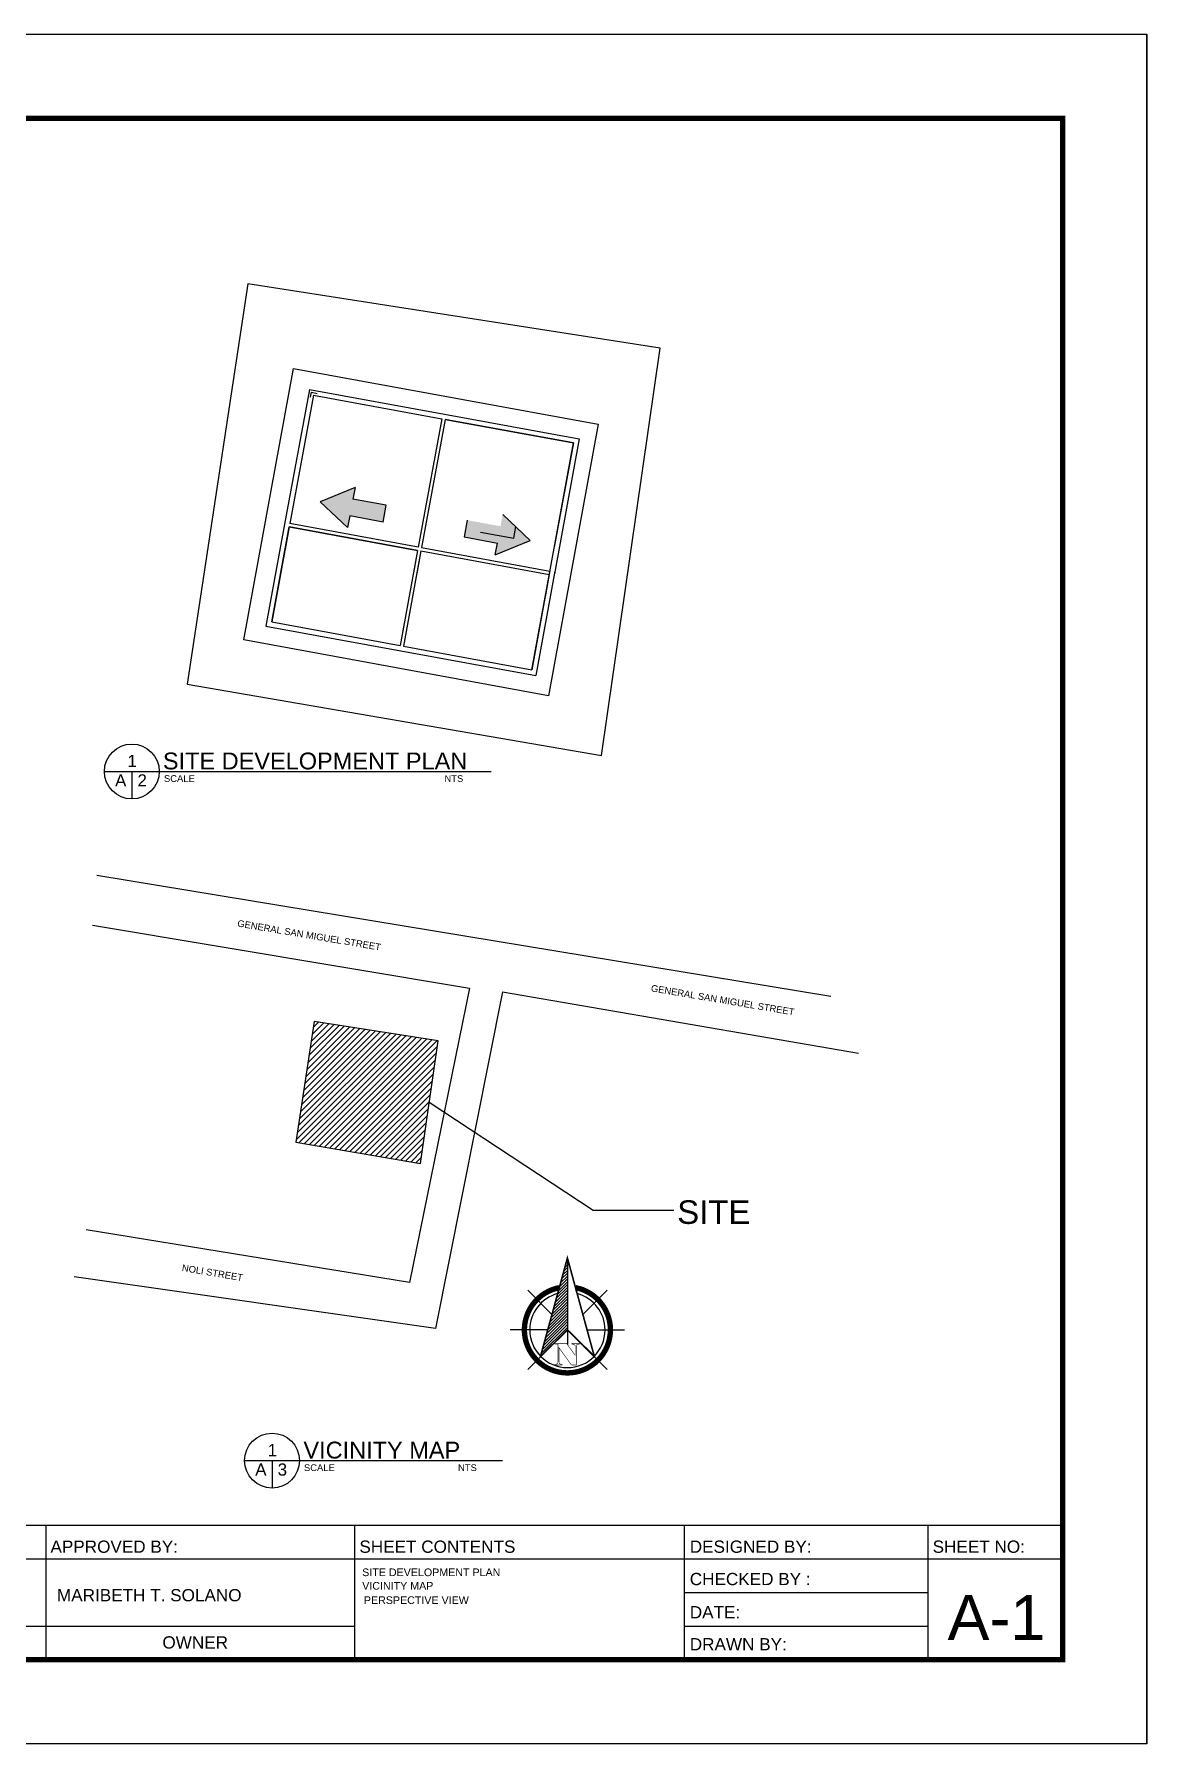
# Model space of a CAD drawing. Header units: inches. Extents: x -1 to 315328, y 6829 to 107833.
# Drawn here: x 43146 to 76199, y 56176 to 106976 of the extents above; entities that cross this region are included whole.
import ezdxf

# ---------------------------------------------------------------- set-up
doc = ezdxf.new("R2010")
doc.units = ezdxf.units.IN
doc.header["$MEASUREMENT"] = 0
doc.layers.add('ceco.net 1', color=7, linetype='Continuous')
doc.layers.add('TEXTS', color=2, linetype='Continuous')
doc.styles.get("Standard").update_dxf_attribs({"font": 'arial.ttf'})

# ---------------------------------------------------------------- blocks, each defined once
blk = doc.blocks.new('A$Cf5438962')
blk.add_line((76200, 0), (76200, 50800))
blk.add_lwpolyline([(0, 50800), (76200, 50800), (76200, 0), (0, 0)], close=True)
blk = doc.blocks.new('*X407')
at = {"color": 0}
for p, q in [((147.15, -410.22), (147.62, -409.76)), ((147.35, -409.49), (147.62, -409.23)), ((147.55, -408.76), (147.62, -408.7)), ((145.96, -414.6), (147.62, -412.94)), ((146.16, -413.87), (147.62, -412.41)), ((146.36, -413.14), (147.62, -411.88)), ((146.55, -412.41), (147.62, -411.35)), ((146.75, -411.68), (147.62, -410.82)), ((146.95, -410.95), (147.62, -410.29)), ((144.76, -418.98), (147.62, -416.12)), ((144.96, -418.25), (147.62, -415.59)), ((145.16, -417.52), (147.62, -415.06)), ((145.36, -416.79), (147.62, -414.53)), ((145.56, -416.06), (147.62, -414)), ((145.76, -415.33), (147.62, -413.47)), ((143.56, -423.36), (147.62, -419.3)), ((143.76, -422.63), (147.62, -418.77)), ((143.96, -421.9), (147.62, -418.24)), ((144.16, -421.17), (147.62, -417.71)), ((144.36, -420.44), (147.62, -417.18)), ((144.56, -419.71), (147.62, -416.65)), ((142.76, -426.28), (147.62, -421.42)), ((142.96, -425.55), (147.62, -420.89)), ((143.16, -424.82), (147.62, -420.36)), ((143.36, -424.09), (147.62, -419.83))]:
    blk.add_line(p, q, dxfattribs=at)

msp = doc.modelspace()

# ---------------------------------------------------------------- hatches: boundary and pattern name
h = msp.add_hatch(color=256)
h.dxf.hatch_style = 1
h.paths.add_polyline_path([(52676.90416, 93507.57963), (51637.89249, 93081.3587), (52457.73473, 92313.85089), (52521.55968, 92661.47999), (53509.99642, 92480.00231), (53601.51596, 92978.47286), (52613.07922, 93159.95053)])
h = msp.add_hatch(color=256)
h.dxf.hatch_style = 1
h.paths.add_polyline_path([(56844.23036, 91508.48723), (57883.24203, 91934.70816), (57063.39979, 92702.21597), (56999.57484, 92354.58687), (56011.1381, 92536.06455), (55919.61856, 92037.59401), (56908.0553, 91856.11633)])
at = {"linetype": 'ByBlock', "true_color": 0xcd2027}
h = msp.add_hatch(dxfattribs=at)
h.set_pattern_fill('ANSI31', color=242, scale=1000)
h.set_pattern_definition([(45, (-134058.12, -172911.03), (-88.38835, 88.38835), [])])
h.paths.add_polyline_path([(51459.64197, 77635.35986), (50918.84415, 74058.03349), (54618.59791, 73423.20599), (55142.22953, 77060.58501)])

# ---------------------------------------------------------------- linework, layer by layer
at = {"color": 240, "linetype": 'ByBlock', "true_color": 0xed1f24}
for p, q in [((49489.11937, 99562.56909), (47689.63663, 87659.16102)), ((61742.77979, 97650.02916), (49489.11937, 99562.56909)), ((60000.41685, 85546.79834), (61742.77979, 97650.02916)), ((47689.63663, 87659.16102), (60000.41685, 85546.79834)), ((45006.71103, 81987.33074), (66811.55654, 78394.91259)), ((44877.5641, 80503.0385), (56077.28696, 78631.87141)), ((56077.28696, 78631.87141), (54296.86263, 69885.42301)), ((57060.72482, 78523.98219), (55068.92402, 68517.51743)), ((57060.72482, 78523.98219), (67629.50917, 76695.50652)), ((51459.64197, 77635.35986), (50918.84415, 74058.03349)), ((55142.22953, 77060.58501), (51459.64197, 77635.35986)), ((54618.59791, 73423.20599), (55142.22953, 77060.58501)), ((50918.84415, 74058.03349), (54618.59791, 73423.20599)), ((54296.86263, 69885.42301), (44686.86913, 71450.34849)), ((55068.92402, 68517.51743), (44334.00566, 70050.1131))]:
    msp.add_line(p, q, dxfattribs=at)
at = {"color": 251, "true_color": 0x636466}
for p, q in [((51322.26444, 96422.75296), (50586.39164, 92414.74644)), ((51442.71108, 96248.13163), (50742.95474, 92436.83709)), ((51322.26444, 96422.75296), (55330.27095, 95686.88016)), ((51355.40042, 96187.90831), (51382.48776, 96335.4423)), ((51382.48776, 96335.4423), (51554.61074, 96303.8404)), ((51442.71108, 96248.13163), (55254.00562, 95548.3753)), ((55254.00562, 95548.3753), (54554.24928, 91737.08076)), ((55352.36161, 95530.31707), (54652.60527, 91719.02253)), ((55330.27095, 95686.88016), (59338.27747, 94951.00737)), ((55352.36161, 95530.31707), (59163.65615, 94830.56073)), ((59163.65615, 94830.56073), (55352.36161, 95530.31707)), ((57926.66752, 88093.17554), (59163.65615, 94830.56073)), ((59163.65615, 94830.56073), (58595.16233, 91734.20096)), ((59338.27747, 94951.00737), (58602.40468, 90943.00085)), ((50586.39164, 92414.74644), (50031.10113, 89390.29981)), ((50724.89651, 92338.48111), (50205.72246, 89510.74645)), ((50205.72246, 89510.74645), (50724.89651, 92338.48111)), ((50724.89651, 92338.48111), (50602.6631, 91672.72433)), ((50724.89651, 92338.48111), (54536.19105, 91638.72477)), ((54536.19105, 91638.72477), (50724.89651, 92338.48111)), ((54554.24928, 91737.08076), (50742.95474, 92436.83709)), ((54536.19105, 91638.72477), (54017.01699, 88810.99011)), ((54634.54704, 91620.66654), (54115.37298, 88792.93188)), ((54536.19105, 91638.72477), (54413.95764, 90972.96799)), ((54634.54704, 91620.66654), (54512.31363, 90954.90976)), ((54634.54704, 91620.66654), (58445.84158, 90920.9102)), ((54652.60527, 91719.02253), (58463.89981, 91019.26619)), ((58468.41436, 91043.85519), (57926.66752, 88093.17554)), ((58615.94835, 91016.76785), (58047.11416, 87918.55422)), ((58445.84158, 90920.9102), (58323.60817, 90255.15342)), ((50205.72246, 89510.74645), (54017.01699, 88810.99011)), ((50031.10113, 89390.29981), (54039.10765, 88654.42701)), ((54039.10765, 88654.42701), (58047.11416, 87918.55422)), ((54115.37298, 88792.93188), (57926.66752, 88093.17554)), ((54115.37298, 88792.93188), (57926.66752, 88093.17554))]:
    msp.add_line(p, q, dxfattribs=at)
for p, q in [((52676.90416, 93507.57963), (51637.89249, 93081.3587)), ((52676.90416, 93507.57963), (52613.07922, 93159.95053)), ((51637.89249, 93081.3587), (52457.73473, 92313.85089)), ((53601.51596, 92978.47286), (52613.07922, 93159.95053)), ((53509.99642, 92480.00231), (53601.51596, 92978.47286)), ((52521.55968, 92661.47999), (52457.73473, 92313.85089)), ((53509.99642, 92480.00231), (52521.55968, 92661.47999)), ((56011.1381, 92536.06455), (55919.61856, 92037.59401)), ((57883.24203, 91934.70816), (57063.39979, 92702.21597)), ((55919.61856, 92037.59401), (56908.0553, 91856.11633)), ((56401.81865, 92183.00856), (57390.2554, 92001.53088)), ((57390.2554, 92001.53088), (57454.08034, 92349.15999)), ((56844.23036, 91508.48723), (57883.24203, 91934.70816)), ((56844.23036, 91508.48723), (56908.0553, 91856.11633)), ((3999.25576, 62676.01297), (73699.25576, 62676.01297)), ((3999.25576, 62676.01297), (73699.25576, 62676.01297)), ((43492.64229, 62676.01297), (43492.64229, 58676.01297)), ((52659.36279, 62676.01297), (52659.36279, 58676.01297)), ((62456.59989, 62676.01297), (62456.59989, 58676.01297)), ((25407.15184, 61676.01297), (73699.25576, 61676.01297)), ((62456.59989, 60676.01297), (69699.25576, 60676.01297)), ((33007.15184, 59676.01297), (52659.36279, 59676.01297)), ((62456.59989, 59676.01297), (69699.25576, 59676.01297))]:
    msp.add_line(p, q)
for points in [[(-0.74424, 106976.01297), (76199.25576, 106976.01297), (76199.25576, 56176.01297), (-0.74424, 56176.01297)], [(50851.85856, 97044.78328), (59900.60947, 95383.42629), (58419.83478, 87318.23534), (49371.08387, 88979.59232)], [(73699.25576, 58676.01297), (69699.25576, 58676.01297), (69699.25576, 62676.01297), (73699.25576, 62676.01297)]]:
    msp.add_lwpolyline(points, close=True)
at = {"const_width": 150}
msp.add_lwpolyline([(3999.25576, 104476.01297), (73699.25576, 104476.01297), (73699.25576, 58676.01297), (3999.25576, 58676.01297)], close=True, dxfattribs=at)
at = {"color": 240, "linetype": 'ByBlock', "true_color": 0xed1f24}
msp.add_lwpolyline([(54880.41372, 75241.8955), (59751.447, 72029.43203), (62148.17918, 72029.43203)], dxfattribs=at)
at = {"layer": 'ceco.net 1'}
for p, q in [((58986.36739, 70611.58202), (58986.36739, 68040.2568)), ((58527.30832, 68933.84989), (57809.29276, 69651.86544)), ((59445.42646, 68933.84989), (60163.44201, 69651.86544)), ((58401.35189, 68474.79082), (57289.67795, 68474.79082)), ((59571.38289, 68474.79082), (60683.05683, 68474.79082)), ((58527.30832, 68015.73175), (57809.29276, 67297.71619)), ((59445.42646, 68015.73175), (60163.44201, 67297.71619))]:
    msp.add_line(p, q, dxfattribs=at)
for points, const_width in [([(58185.32892, 67682.91087), (58986.36739, 70611.58202), (59785.19066, 67692.10705), (58986.36739, 68474.79082), (58185.32892, 67682.91087)], 47.9294), ([(58738.83554, 67527.06271), (58738.83554, 67516.17834), (58739.6728, 67505.29397), (58741.34732, 67496.08411), (58743.02184, 67488.54878), (58745.53362, 67481.01344), (58748.0454, 67475.15263), (58751.39444, 67470.96633), (58754.74347, 67467.61729), (58758.92977, 67465.10551), (58764.79059, 67463.43099), (58771.48866, 67460.91921), (58779.86126, 67459.2447), (58789.90837, 67457.57018), (58800.79274, 67455.89566), (58813.35163, 67455.0584), (58826.74779, 67455.0584), (58826.74779, 67429.94062), (58613.24663, 67429.94062), (58613.24663, 67455.0584), (58619.10744, 67455.0584), (58630.82908, 67455.0584), (58641.71345, 67455.89566), (58651.76056, 67457.57018), (58660.97042, 67459.2447), (58668.50575, 67460.91921), (58675.20383, 67463.43099), (58681.06464, 67465.10551), (58685.25094, 67467.61729), (58689.43724, 67470.96633), (58693.62353, 67475.15263), (58696.97257, 67481.01344), (58699.48435, 67487.71152), (58701.99613, 67496.08411), (58703.67065, 67504.45671), (58704.50791, 67514.50382), (58704.50791, 67524.55093), (58704.50791, 68049.5126), (58613.24663, 68049.5126), (58613.24663, 68074.63038), (58961.54656, 68074.63038), (59216.07343, 67722.14416), (59216.07343, 67973.32199), (59216.07343, 67985.04362), (59215.23617, 67995.09074), (59213.56165, 68004.30059), (59211.88713, 68012.67319), (59210.21261, 68020.20852), (59206.86357, 68026.06934), (59204.35179, 68030.25563), (59201.00276, 68033.60467), (59195.9792, 68036.95371), (59189.28112, 68040.30275), (59181.74579, 68042.81453), (59173.37319, 68045.3263), (59163.32608, 68047.00082), (59152.44171, 68048.67534), (59140.72008, 68049.5126), (59128.16118, 68049.5126), (59125.64941, 68049.5126), (59125.64941, 68074.63038), (59339.15056, 68074.63038), (59339.15056, 68049.5126), (59332.45249, 68049.5126), (59320.73086, 68049.5126), (59310.68374, 68048.67534), (59300.63663, 68047.00082), (59291.42677, 68045.3263), (59283.89144, 68043.65179), (59277.19336, 68041.14001), (59271.33255, 68038.62823), (59267.14625, 68036.11645), (59263.79721, 68031.93015), (59260.44818, 68026.9066), (59257.9364, 68020.20852), (59255.42462, 68013.51045), (59253.7501, 68005.13785), (59252.07558, 67995.09074), (59251.23832, 67985.04362), (59251.23832, 67973.32199), (59251.23832, 67429.94062), (59106.39244, 67429.94062), (58738.83554, 67942.34339), (58738.83554, 67527.06271), (58738.83554, 67527.06271)], 15.97647)]:
    msp.add_lwpolyline(points, dxfattribs=dict(at, const_width=const_width))
at = {"layer": 'ceco.net 1', "const_width": 159.76465}
for points in [[(57708.25015, 68474.79082, 1), (60264.48463, 68474.79082, 0.3594149487), (59228.56208, 69729.75114, 1)], [(58744.1727, 69729.75114, 0.3594149487), (57708.25015, 68474.79082, 1)]]:
    msp.add_lwpolyline(points, format="xyb", dxfattribs=at)
at = {"layer": 'ceco.net 1'}
for start, end in [(105.026958965, 180), (0, 74.973041035), (180, 0)]:
    msp.add_arc((58986.36739, 68474.79082), 1118.35258, start, end, dxfattribs=at)
at = {"layer": 'TEXTS'}
for p, q in [((45231.45298, 85068.58207), (56719.02979, 85068.58207)), ((46046.75842, 85068.58207), (46046.75842, 84521.66748)), ((46046.75842, 85068.58207), (46046.75842, 84253.27663)), ((46046.75842, 85068.58207), (46046.75842, 84253.27663)), ((49396.12362, 64591.48821), (57061.0965, 64591.48821)), ((50211.42906, 64591.48821), (50211.42906, 64044.57361)), ((50211.42906, 64591.48821), (50211.42906, 63776.18277)), ((50211.42906, 64591.48821), (50211.42906, 63776.18277))]:
    msp.add_line(p, q, dxfattribs=at)
for centre in [(46046.75842, 85068.58207), (46046.75842, 85068.58207), (50211.42906, 64591.48821), (50211.42906, 64591.48821)]:
    msp.add_circle(centre, 815.30544, dxfattribs=at)

# ---------------------------------------------------------------- block references
msp.add_blockref('A$Cf5438962', (-0.74424, 56176.01297))
at = {"layer": 'ceco.net 1', "xscale": 159.7646549198975, "yscale": 159.7646549198975, "zscale": 159.7646549198975}
msp.add_blockref('*X407', (35401.83363, 135878.3951), dxfattribs=at)

# ---------------------------------------------------------------- texts
for s, height, p in [('1', 361.05685, (45915.09562, 85198.52553)), ('A', 361.05685, (45547.33792, 84622.48128)), ('2', 361.05685, (46213.38076, 84622.48128)), ('1', 361.05685, (50079.76626, 64721.43167)), ('A', 361.05685, (49712.00856, 64145.38742)), ('3', 361.05685, (50378.0514, 64145.38742)), ('APPROVED BY:', 364.1973291, (43628.88866, 61851.51584)), ('SHEET CONTENTS', 364.1973291, (52806.62369, 61851.51584)), ('DESIGNED BY:', 364.1973291, (62621.71247, 61851.51584)), ('SHEET NO:', 364.197329, (69836.66074, 61851.51584)), ('VICINITY MAP', 226.9262653, (52890.57349, 60757.13154)), ('SITE DEVELOPMENT PLAN', 226.9262653, (52890.57349, 61158.54703)), ('CHECKED BY :', 364.1973291, (62621.71247, 60889.96115)), ('MARIBETH T. SOLANO', 364.1973291, (43822.04876, 60409.83482)), ('PERSPECTIVE VIEW', 226.9262653, (52940.39312, 60330.82124)), ('A-1', 1336.300749, (70279.24086, 59259.94425)), ('DATE:', 364.197329, (62621.71247, 59903.74994)), ('OWNER', 364.197329, (46954.17511, 59006.37278)), ('DRAWN BY:', 364.197329, (62621.71247, 58952.23564))]:
    msp.add_text(s, height=height).set_placement(p)
at = {"color": 240, "linetype": 'ByBlock', "true_color": 0xed1f24, "char_height": 200, "attachment_point": 1, "rotation": 350.418580096}
for s, width, insert in [('GENERAL SAN MIGUEL STREET', 5041.2292015, (49202.13929, 80661.06152)), ('GENERAL SAN MIGUEL STREET', 4863.7628062, (61490.23024, 78734.14215)), ('NOLI STREET', 3975.2138082, (47554.91347, 70426.07703))]:
    msp.add_mtext_dynamic_manual_height_columns(s, width=width, gutter_width=3500, heights=[0], dxfattribs=dict(at, insert=insert))
at = {"color": 240, "linetype": 'ByBlock', "true_color": 0xed1f24, "insert": (62249.29617, 72325.09156), "char_height": 700, "attachment_point": 1}
msp.add_mtext_dynamic_manual_height_columns('SITE', width=3971.3145082, gutter_width=3500, heights=[0], dxfattribs=at)
at = {"layer": 'TEXTS'}
for s, height, p in [('SITE DEVELOPMENT PLAN', 499.9996013, (46969.25034, 85130.74908)), ('SCALE', 200, (47000.97869, 84757.77138)), ('NTS', 200, (55334.33476, 84757.77138)), ('VICINITY MAP', 499.9996013, (51144.44221, 64653.65522)), ('SCALE', 200, (51159.98262, 64280.67752)), ('NTS', 200, (55737.66389, 64280.67752))]:
    msp.add_text(s, height=height, dxfattribs=at).set_placement(p)

doc.saveas('drawing.dxf')
